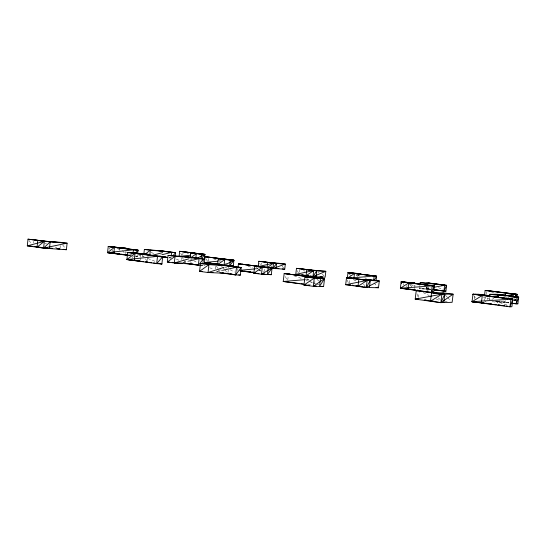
<?xml version="1.0" encoding="UTF-8"?>
<svg xmlns="http://www.w3.org/2000/svg" width="546" height="546" viewBox="0 0 546 546"><rect width="100%" height="100%" fill="white"/><g stroke="black" fill="none" stroke-linecap="round" stroke-linejoin="round"><path stroke-width="0.41" stroke-dasharray="2.73 2.05" d="M33.593 242.984L33.777 241.318M60.053 248.041L60.319 245.591M112.503 251.474L112.667 249.952M119.69 250.484L119.854 248.983M125.573 253.562L125.744 252.054M132.46 258.313L132.63 256.736M135.817 256.251L137.367 256.361L137.537 254.811M140.172 260.367L140.431 258.04M140.52 257.262L140.779 254.934M147.495 260.579L147.843 257.459M147.932 256.675L148.191 254.34M170.959 258.067L169.308 257.808L170.959 258.067L171.144 256.443M181.422 259.637L181.606 258.012M182.78 254.975L183.074 252.443M185.476 263.145L185.749 260.735M208.388 261.111L208.763 257.828M215.144 269.007L215.493 265.957M219.758 271.451L220.14 268.093M227.962 272.57L228.644 266.666M237.667 270.509L237.96 267.997M261.541 264.517L261.711 263.015M264.011 272.017L264.503 267.813M287.769 280.043L288.322 275.334M299.249 272.283L299.693 268.536M314.646 283.708L314.926 281.32M318.782 272.966L318.98 271.28M349.147 283.265L349.611 279.395M403.282 285.128L403.474 283.545M406.804 286.814L406.995 285.251M414.237 288.588L414.714 284.664M419.765 286.418L419.492 288.663L430.985 289.694M419.854 285.667L420.038 284.173M418.557 297.427L419.164 292.438M430.924 289.441L426.051 288.807L426.255 287.135M430.705 289.182L428.173 288.848L426.74 289.612L427.013 287.36M420.816 287.817L419.492 288.663L428.173 288.848L428.378 287.196M474.597 299.188L475.006 295.884M486.39 294.205L486.766 291.216M487.162 299.522L487.366 297.891M489.182 299.679L489.469 297.365M492.164 301.651L497.727 302.388L497.918 300.839M508.756 302.921L494.731 301.058L496.573 301.003L497.727 302.388L505.03 302.122L505.241 300.443M515.09 298.928L514.898 300.457L515.752 298.171M483.995 299.843L486.623 296.696M411.152 286.459L413.029 284.773M497.727 302.388L499.604 300.778M357.596 276.269L359.493 274.856M426.74 289.612L430.275 287.435M491.734 299.563L493.796 298.321M507.65 297.782L509.084 296.922M142.772 256.757L144.321 256.067M159.425 255.316L161.05 254.927M182.692 262.49L187.612 261.343M216.4 271.703L222.836 270.263M426.051 288.807L430.896 287.879M219.437 261.036L221.103 260.872M255.487 268.878L258.886 268.564M306.101 279.572L309.486 279.293M512.598 300.525L515.642 300.436M201.228 265.376L202.668 265.458L201.174 264.667M132.719 256.04L135.046 256.197M513.916 300.218L515.581 300.348M513.882 300.102L515.567 300.307M128.255 255.228L130.74 255.535M135.708 256.149L137.367 256.361L135.79 255.746M514.107 300.116L515.642 300.314M169.199 257.575L171.649 257.903M508.845 302.627L496.573 301.003L508.824 302.818M128.187 255.125L130.692 255.46M135.695 256.135L137.367 256.361M128.603 255.487L130.248 255.705M201.03 265.24L202.668 265.458M444.662 301.303L447.154 301.638M307.739 284.377L311.097 284.841M426.187 287.305L428.173 288.848L430.657 289.216M491.646 292.083L495.645 293.427M504.429 296.382L507.623 297.461M514.011 299.611L515.608 300.143M483.183 296.949L491.161 299.665M495.147 301.017L507.111 305.091M409.193 283.879L415.52 286.077M421.055 287.995L428.958 290.731M356.907 275.088L360.872 276.481M364.837 277.88L366.421 278.44M294.089 275.798L302.061 278.706M306.047 280.159L307.644 280.74M310.831 281.907L312.428 282.487M313.227 282.78L315.615 283.647M316.414 283.94L318.809 284.814M248.109 266.148L252.907 267.922M253.706 268.216L257.705 269.69M258.504 269.983L263.302 271.751M213.575 258.763L216.721 259.93M217.513 260.224L220.659 261.391M225.375 263.152L228.528 264.319M187.08 253.064L188.65 253.651M44.902 243.154L46.492 243.755M55.207 247.058L56.791 247.659M137.742 254.607L143.195 256.716M147.87 258.517L155.658 261.534M116.94 248.437L120.079 249.652M125.58 251.788L127.15 252.395M151.16 252.429L154.177 253.747M176.399 259.097L179.422 260.442M183.21 262.135L184.719 262.81M203.556 264.892L205.084 265.595M209.691 267.711L213.527 269.471M216.591 270.877L218.127 271.587M438.506 287.646L442.949 289.762M423.177 292.615L429.279 295.563M436.138 298.88L439.946 300.723M353.569 279.716L356.593 281.21M363.39 284.575L364.899 285.319M303.419 270.413L304.907 271.164M270.768 266.045L272.249 266.803M224.925 267.042L227.129 268.195M230.064 269.738L234.459 272.045M189.947 258.708L192.943 260.299M193.687 260.695L197.427 262.681M129.777 253.726L132.548 255.501M438.185 297.891L440.178 299.426M255.972 267.39L257.93 268.966M258.586 269.492L260.551 271.069M306.832 278.549L308.743 280.241M309.377 280.801L312.551 283.613M514.68 298.655L515.833 299.829M349.126 273.867L351.419 276.208M503.856 300.921L505.03 302.122M484.398 300.348L486.165 302.184M445.413 295.222L447.092 296.997M447.652 297.584L451.01 301.139M409.63 284.541L411.322 286.35M374.024 282.903L377.361 286.548M356.094 274.986L357.241 276.242M322.386 274.14L324.031 275.983M317.035 279.177L318.673 281.026M282.125 266.264L283.681 268.045M220.529 264.735L222.099 266.591M222.625 267.212L224.194 269.076M224.72 269.697L226.822 272.174M190.274 261.616L191.291 262.844M141.448 253.992L143.434 256.449M145.42 258.9L146.908 260.742M122.509 250.587L124.993 253.692M62.756 245.024L65.349 248.389M28.972 240.458L31.34 243.714M473.798 295.563L475.491 298.232M109.145 247.959L110.06 249.399M128.528 253.76L129.777 255.801M180.767 253.317L181.859 255.33M182.528 257.746L183.265 259.097M183.633 259.773L185.108 262.469M206.251 258.981L207.419 261.241M216.393 265.861L217.485 268.004M217.847 268.714L219.294 271.574M259.732 263.343L260.353 264.714M285.408 276.474L286.964 280.146M297.42 270.652L298.362 272.98M347.331 280.064L348.423 283.231M416.994 293.768L417.963 297.563M427.818 287.38L428.173 288.848"/><path stroke-width="0.82" d="M47.017 248.198L49.447 248.532L50.177 241.803L28.023 239.162L27.3 245.877L43.598 248.116L66.394 249.734L67.11 243.182L37.77 240.458L37.039 247.215L40.431 247.461M51.781 248.485L43.598 248.116L44.335 241.325L33.954 239.653M126.604 255.023L107.555 252.655L108.238 246.519L126.167 248.28L114.462 247.338L107.555 252.655L127.778 255.378M114.462 247.338L113.773 253.487L119.635 253.904M143.557 261.643L126.897 259.555L127.696 252.402L148.191 254.34L135.046 253.378L126.897 259.555L156.688 263.643L161.889 263.943L162.701 256.729L133.074 252.798M133.067 252.928L133.415 249.815L138.056 250.184L137.708 253.269M135.046 253.378L134.248 260.565L139.182 260.858M143.816 254.395L144.369 249.461L160.838 250.798L175.553 252.702L175.095 256.729M149.788 255.187L150.348 250.232L160.838 250.798L175.553 252.702L173 255.678M202.853 263.841L203.412 258.968L186.206 256.722L168.072 255.385L167.322 262.032L174.317 262.981L192.315 264.066M171.232 255.63L171.601 252.382L156.811 250.471M182.289 263.097L174.317 262.981L175.075 256.299L186.206 256.722L203.412 258.968L198.348 265.206L185.169 263.431M179.088 256.408L179.668 251.31L204.893 254.381L204.306 259.514L202.607 259.391M190.261 257.432L190.766 252.969L199.413 253.678M195.809 258.156L196.314 253.685L204.893 254.381L200.908 259.275L201.501 254.102L179.668 251.31L204.893 254.381L196.485 258.531M191.107 264.046L198.348 265.206L199.092 258.661L181.791 256.395M219.792 272.747L235.613 274.925L240.329 275.129L241.209 267.479L220.529 264.735L200.484 263.479L199.583 271.348L208.04 272.522L227.866 273.416M217.854 264.291L204.422 262.51L205.084 256.716L233.92 260.244L233.244 266.073L208.941 264.612L200.484 263.479M213.015 272.42L208.04 272.522L208.941 264.612L220.529 264.735L236.507 267.199L241.209 267.479L235.613 274.925L225.539 273.259M235.613 274.925L236.507 267.199L215.67 264.428M238.056 267.158L238.438 263.814L272.092 267.956L271.301 274.699L261.473 274.242L253.863 273.212L254.661 266.339L264.598 266.974M273.505 268.373L275.948 268.693L276.569 263.39L258.811 261.281L258.19 266.578L273.566 263.172L285.333 264.039L284.725 269.233L270.482 268.188M276.569 263.39L272.939 268.509L285.333 264.039L273.566 263.172L272.939 268.509L278.917 268.475L277.218 268.366M304.34 284.377L283.238 281.477L284.166 273.539L324.542 278.549L323.594 286.554L313.295 286.329L303.965 285.046L304.927 276.863L315.397 277.334M314.462 276.576L316.086 276.795L316.803 270.748L296.478 268.332L295.768 274.365L312.974 276.651L325.136 277.218L325.832 271.314L306.77 269.656L306.053 275.73L308.517 275.853M309.684 276.153L312.974 276.651L313.697 270.557L319.082 270.441M362.135 286.479L357.999 286.377L358.845 279.299L371.239 279.866L379.299 280.91L378.474 287.762L366.298 287.496L345.679 284.719L346.519 277.689L370.277 280.521L369.43 287.565M360.763 273.908L347.979 272.693L347.311 278.255L354.456 273.526L360.763 273.908L354.374 273.096L347.979 272.693L376.61 276.187L376.037 280.985M353.794 279.102L354.456 273.526M371.239 279.866L367.151 280.391L366.298 287.496L355.569 285.831M373.696 280.078L374.181 276.051L348.15 278.187M415.363 290.103L400.368 288.24L401.139 281.852L414.905 283.094L408.804 282.848L400.368 288.24L444.792 294.144L443.762 302.566L441.305 302.231M408.804 282.848L408.026 289.257L411.083 289.319M427.518 300.539L440.847 302.655L453.132 294.171L441.891 294.137L419.369 290.772L416.216 290.731L415.192 299.133L440.847 302.655L452.129 302.32L453.132 294.171L443.168 292.854L431.538 292.765L430.501 301.235L433.838 301.153M420.038 284.173L420.215 282.678L428.883 283.053L446.635 285.326L445.911 291.175L434.172 289.871M427.286 285.108L427.47 283.606L428.883 283.053L446.635 285.326L443.912 291.148L433.974 289.694M431.388 292.356L432.186 285.865L434.486 285.94L433.695 292.376L431.388 292.356L434.486 285.94L403.665 281.961L405.241 282.514M443.168 292.854L441.891 294.137L440.847 302.655L444.792 294.144M443.912 291.148L444.635 285.251L426.767 282.958M491.96 304.224L472.024 301.726L472.952 294.226L478.514 294.239L487.667 295.434L482.309 295.454L472.024 301.726L509.964 306.838L511.895 306.722L512.844 299.153L475.211 294.233M482.309 295.454L481.374 302.989L483.681 302.907M484.575 294.949L485.141 290.438L486.855 290.472L517.164 294.355L516.789 297.386M489.66 295.823L489.851 294.274L497.406 294.294L518.7 297.051L517.854 303.822L512.052 303.358M498.307 297.734L498.594 295.406L497.406 294.294L518.7 297.051L516.175 303.904L512.093 303.303M505.275 295.652L505.562 293.339L509.5 293.373M513.076 296.662L513.37 294.342L517.164 294.355L516.318 296.642M515.376 296.642L515.67 294.349L485.141 290.438L517.164 294.355L515.335 296.819M516.175 303.904L517.035 297.065L495.57 294.294M512.844 299.153L509.964 306.838L510.92 299.194L512.844 299.153L472.952 294.226L487.667 295.434M374.283 280.31L376.61 276.187L350.566 272.857M370.277 280.521L366.298 287.496L379.299 280.91L367.151 280.391L346.519 277.689M324.542 278.549L319.54 286.466L320.495 278.378L284.166 273.539L324.542 278.549L313.295 286.329L314.271 278.105L324.542 278.549L304.927 276.863L314.271 278.105L303.965 285.046L309.691 285.483M314.523 276.556L312.974 276.651L316.803 270.748M272.092 267.956L267.424 274.522L268.216 267.711L238.438 263.814L272.092 267.956L261.473 274.242L262.278 267.342L272.092 267.956L254.661 266.339L262.278 267.342L253.863 273.212L258.845 273.642M233.92 260.244L229.607 265.854L230.282 259.978L205.084 256.716L233.92 260.244L224.037 265.506L224.72 259.562L233.92 260.244L218.298 258.729L217.615 264.653L224.72 259.562L218.298 258.729L227.586 259.425M162.701 256.729L156.688 263.643L157.507 256.361L162.701 256.729L127.696 252.402L148.191 254.34M135.388 253.112L138.056 250.184L113.008 246.908M34.029 246.451L43.598 248.116L50.177 241.803M502.736 298.082L503.992 297.004M37.039 247.215L44.335 241.325L60.674 242.328M145.052 254.224L150.348 250.232L166.694 251.556M191.421 258.081L193.045 257.616L175.075 256.299L167.322 262.032L169.745 262.182M190.854 257.678L196.314 253.685L190.766 252.969L204.893 254.381M208.941 264.612L199.583 271.348L202.122 271.471M261.889 261.514L273.566 263.172L267.014 267.731L267.636 262.408L279.525 263.295M306.053 275.73L313.697 270.557L325.832 271.314L312.974 276.651M357.999 286.377L367.151 280.391L349.795 277.846M424.808 285.292L427.47 283.606L435.94 283.954M430.501 301.235L441.891 294.137L416.216 290.731M495.167 297.488L498.594 295.406L505.869 295.393M510.51 296.062L513.37 294.342L505.562 293.339L517.164 294.355M208.04 272.522L223.962 267.369M174.317 262.981L188.977 258.784M43.598 248.116L67.11 243.182L44.335 241.325L27.3 245.877L32.385 246.246M151.317 255.589L162.647 252.614M161.862 254.729L171.601 252.382M188.431 261.152L199.092 258.661M222.836 270.263L236.507 267.199M299.693 268.536L313.697 270.557L295.768 274.365L298.99 274.529M345.679 284.719L367.151 280.391M434.131 287.257L444.635 285.251M441.891 294.137L415.192 299.133L418.352 299.085M507.118 298.839L517.035 297.065M110.818 252.955L107.555 252.655L133.415 249.815L108.238 246.519L126.167 248.28M131.818 259.985L126.897 259.555L157.507 256.361L127.696 252.402M179.921 256.327L190.711 255.214M218.42 264.237L204.422 262.51L217.765 261.2M240.213 270.277L254.641 268.953M299.208 283.49L283.238 281.477L305.255 279.641M406.845 288.773L400.368 288.24L432.186 285.865L401.139 281.852L401.576 283.463M487.769 296.225L490.308 296.055M503.835 295.147L505.521 295.031M513.977 294.465L515.67 294.349M476.112 302.027L472.024 301.726L510.92 299.194L472.952 294.226M472.024 301.726L474.413 301.658M433.531 289.742L435.23 289.776M400.368 288.24L403.487 288.308M303.965 285.046L306.388 285.101M346.498 284.739L350.6 285.032L348.962 284.814M283.238 281.477L287.585 281.613M56.688 248.71L59.964 248.86L57.419 248.676M253.863 273.212L258.838 273.457M240.11 270.639L241.742 270.72M198.348 265.206L200.505 265.336M126.897 259.555L131.873 259.862M172.167 262.333L173.785 262.428M204.422 262.51L207.446 262.701M159.514 256.702L166.059 257.166M42.131 247.584L44.676 247.761M49.775 248.13L52.32 248.314M107.555 252.655L110.927 252.894M113.452 253.071L115.138 253.194M313.779 285.804L316.23 285.988M321.137 286.37L323.594 286.554L321.928 286.329M261.336 273.853L264.66 274.133M267.151 274.345L271.301 274.699M134.282 260.203L135.92 260.346M231.6 265.922L233.244 266.073L231.675 265.486M414.905 283.094L401.139 281.852L434.486 285.94M112.449 253.105L114.892 253.33M202.648 259.357L204.306 259.514L202.743 259.309M347.979 272.693L376.61 276.187M108.238 246.519L138.056 250.184M202.627 259.309L204.306 259.514M231.6 265.868L233.244 266.073L230.869 265.759M417.035 290.308L419.533 290.622M433.695 292.376L431.197 292.069L433.695 292.376L432.118 291.83M240.192 270.823L254.484 272.604M493.618 304.429L496.109 304.743M497.775 304.955L500.266 305.262M501.924 305.473L504.422 305.78M506.081 305.992L507.739 306.197M145.222 261.855L147.727 262.162M149.392 262.373L151.89 262.687M153.556 262.899L155.221 263.104M157.719 263.418L161.889 263.943L160.333 263.336M300.894 283.702L303.412 284.016M321.908 286.343L323.594 286.554M258.811 261.281L273.566 263.172M420.215 282.678L427.47 283.606M296.478 268.332L313.697 270.557M144.369 249.461L150.348 250.232M489.851 294.274L498.594 295.406M282.234 268.905L284.725 269.233M266.387 267.649L268.025 267.861M434.084 289.626L440.847 290.513M442.533 290.731L445.911 291.175M180.767 256.634L182.446 256.852M168.072 255.385L175.075 256.299M320.072 276.549L322.604 276.883M302.245 274.959L304.688 275.286M306.32 275.498L307.944 275.716M310.387 276.037L312.831 276.365M404.559 288.52L407.057 288.848M408.722 289.066L411.22 289.4M412.885 289.619L415.383 289.953M417.048 290.172L419.546 290.499M164.291 256.927L166.748 257.255M209.016 262.858L211.452 263.186M213.083 263.397L217.963 264.046M513.759 303.283L517.854 303.822M162.749 256.975L167.677 257.63M28.023 239.162L44.335 241.325M376.058 287.435L378.474 287.762M113.165 253.105L114.837 253.33M117.342 253.665L119.008 253.89M120.68 254.115L123.178 254.45M124.85 254.675L127.355 255.009M353.876 285.469L352.238 285.251L353.917 285.578M356.333 285.804L358.783 286.131M360.421 286.35L362.059 286.575M364.516 286.903L366.973 287.23M474.29 301.665L475.962 301.89M482.644 302.784L484.316 303.01M490.165 303.794L491.837 304.02M494.348 304.361L496.014 304.586M498.525 304.921L500.197 305.146M502.702 305.48L504.374 305.705M187.756 263.452L190.035 263.759M192.028 264.025L193.666 264.25M196.116 264.578L197.754 264.796M244.198 271.055L246.649 271.382M248.287 271.601L250.737 271.935M252.375 272.154L254.006 272.372M240.144 270.843L255.023 272.85M262.462 273.853L264.947 274.188M63.179 249.297L66.394 249.734M34.855 246.533L36.473 246.758M38.909 247.085L40.527 247.311M42.963 247.645L44.581 247.864M138.036 260.674L139.68 260.899M146.26 261.8L147.905 262.025M158.599 263.493L161.889 263.943M424.911 299.986L426.549 300.211M230.405 273.764L232.057 273.99M238.677 274.897L240.329 275.129M301.453 274.904L308.04 275.901M163.52 256.9L167.649 257.548M424.187 300.013L425.853 300.273M187.087 263.404L189.496 263.786M222.181 272.707L223.86 272.98M288.506 273.764L290.103 274.345M242.513 264.087L244.11 264.673M428.883 283.053L430.364 283.756"/></g></svg>
